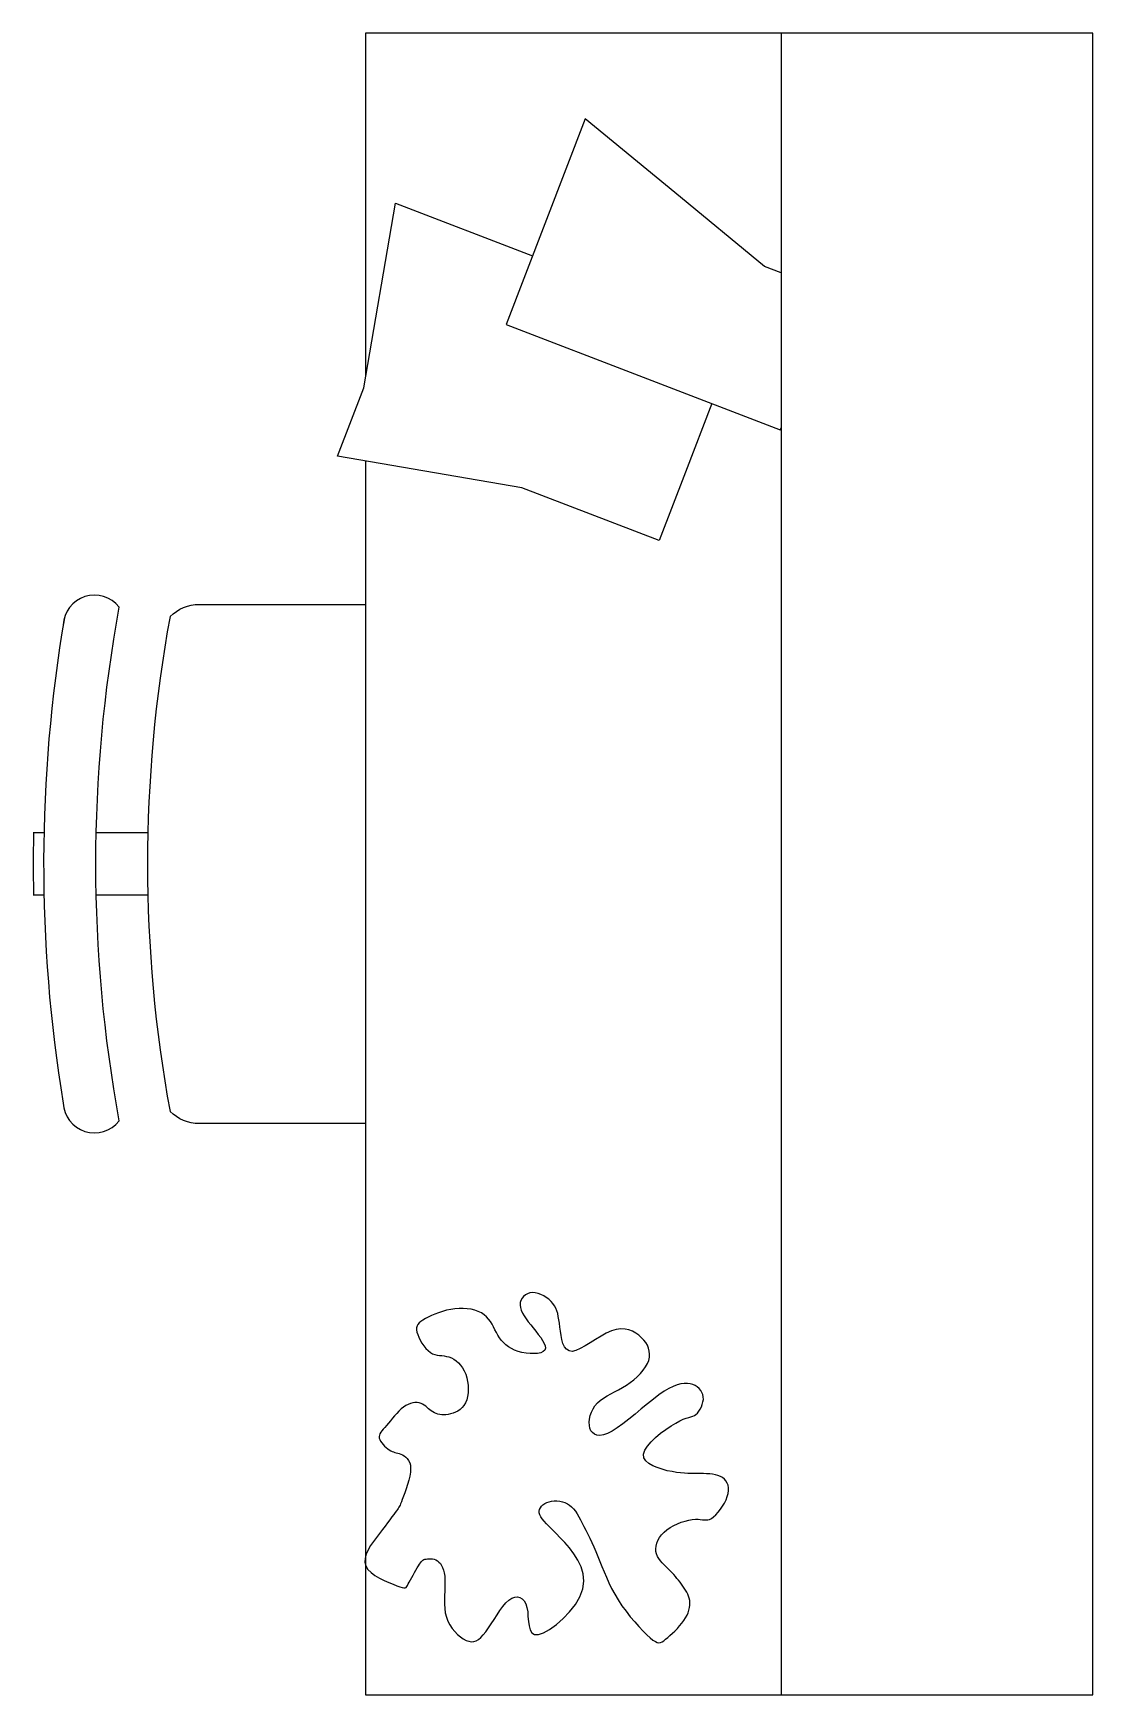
# Model space of a CAD drawing. Extents: x -0.32 to 0.7, y 0 to 1.6.
import ezdxf

# ---------------------------------------------------------------- set-up
doc = ezdxf.new("R2010")
doc.units = 0
doc.header["$LTSCALE"] = 0.5
doc.layers.get('0').update_dxf_attribs({"linetype": 'CONTINUOUS'})

msp = doc.modelspace()

# ---------------------------------------------------------------- linework, layer by layer
for points in [[(0.4, 1.6), (0.4, 0)], [(0.7, 0), (0.7, 1.6), (0, 1.6), (0, 1.2693)], [(0.4, 1.3692), (0.384, 1.3754), (0.2977, 1.4465), (0.2114, 1.5175), (0.1352, 1.3195), (0.2672, 1.2688), (0.3992, 1.218), (0.4, 1.22)], [(0.3332, 1.2434), (0.3079, 1.1774), (0.2825, 1.1114), (0.1505, 1.1622), (-0.0272, 1.1926), (-0.0018, 1.2586), (0.0286, 1.4363), (0.1606, 1.3855)], [(0, 1.188), (0, 0), (0.7, 0)], [(-0.31, 0.83), (-0.32, 0.83)], [(-0.21, 0.83), (-0.26, 0.83)], [(-0.31, 0.77), (-0.32, 0.77)], [(-0.21, 0.77), (-0.26, 0.77)]]:
    msp.add_lwpolyline(points)
for points in [[(-0.1883, 1.0383, -0.198912), (-0.16, 1.05), (0, 1.05)], [(0, 0.55), (-0.16, 0.55, -0.198912), (-0.1883, 0.5617)]]:
    msp.add_lwpolyline(points, format="xyb")
msp.add_lwpolyline([(0.1468, 0.3306), (0.1434, 0.3319), (0.1403, 0.3334), (0.1376, 0.3351), (0.1351, 0.337), (0.1328, 0.3391), (0.1308, 0.3413), (0.129, 0.3437), (0.1274, 0.3462), (0.1259, 0.3488), (0.1245, 0.3515), (0.1231, 0.3542), (0.1217, 0.3568), (0.1201, 0.3593), (0.1184, 0.3617), (0.1164, 0.3639), (0.1141, 0.3659), (0.1114, 0.3677), (0.1084, 0.3691), (0.1051, 0.3703), (0.1016, 0.3712), (0.0979, 0.3718), (0.094, 0.372), (0.09, 0.372), (0.086, 0.3717), (0.0819, 0.3711), (0.078, 0.3702), (0.0741, 0.3692), (0.0703, 0.3679), (0.0667, 0.3665), (0.0634, 0.3651), (0.0603, 0.3636), (0.0576, 0.3622), (0.0552, 0.3608), (0.0532, 0.3595), (0.0516, 0.3581), (0.0504, 0.3567), (0.0495, 0.3552), (0.049, 0.3535), (0.049, 0.3515), (0.0493, 0.3493), (0.0501, 0.3469), (0.0512, 0.3442), (0.0526, 0.3414), (0.0542, 0.3387), (0.0561, 0.336), (0.0581, 0.3335), (0.0602, 0.3314), (0.0624, 0.3297), (0.0645, 0.3284), (0.0667, 0.3276), (0.0689, 0.3271), (0.0711, 0.3268), (0.0733, 0.3266), (0.0756, 0.3263), (0.0779, 0.3259), (0.0802, 0.3253), (0.0825, 0.3244), (0.0848, 0.3231), (0.0871, 0.3215), (0.0893, 0.3195), (0.0914, 0.3173), (0.0933, 0.3147), (0.0949, 0.3119), (0.0963, 0.3087), (0.0974, 0.3053), (0.0982, 0.3018), (0.0986, 0.2981), (0.0988, 0.2944), (0.0986, 0.2908), (0.0981, 0.2873), (0.0973, 0.2841), (0.0961, 0.2812), (0.0946, 0.2787), (0.0929, 0.2765), (0.0909, 0.2747), (0.0888, 0.2732), (0.0865, 0.2721), (0.0842, 0.2711), (0.0818, 0.2705), (0.0795, 0.27), (0.0773, 0.2697), (0.0752, 0.2696), (0.0732, 0.2696), (0.0713, 0.2698), (0.0695, 0.2702), (0.0678, 0.2707), (0.0662, 0.2714), (0.0646, 0.2723), (0.0632, 0.2733), (0.0618, 0.2744), (0.0605, 0.2755), (0.0592, 0.2767), (0.0578, 0.2779), (0.0564, 0.2789), (0.0549, 0.2798), (0.0533, 0.2806), (0.0515, 0.2811), (0.0496, 0.2813), (0.0475, 0.2813), (0.0454, 0.281), (0.0432, 0.2805), (0.041, 0.2796), (0.0387, 0.2785), (0.0365, 0.277), (0.0343, 0.2752), (0.032, 0.2732), (0.0299, 0.271), (0.0278, 0.2686), (0.0257, 0.2662), (0.0238, 0.2638), (0.0219, 0.2615), (0.0201, 0.2594), (0.0185, 0.2575), (0.017, 0.2558), (0.0157, 0.2542), (0.0146, 0.2528), (0.0138, 0.2514), (0.0132, 0.25), (0.013, 0.2486), (0.0131, 0.2472), (0.0136, 0.2457), (0.0144, 0.2441), (0.0155, 0.2425), (0.0168, 0.2409), (0.0182, 0.2395), (0.0198, 0.2381), (0.0213, 0.2368), (0.0228, 0.2358), (0.0243, 0.235), (0.0256, 0.2343), (0.0269, 0.2338), (0.0282, 0.2334), (0.0295, 0.233), (0.0309, 0.2326), (0.0323, 0.2322), (0.0338, 0.2316), (0.0354, 0.2309), (0.037, 0.23), (0.0386, 0.2289), (0.0401, 0.2275), (0.0414, 0.2257), (0.0424, 0.2235), (0.0431, 0.221), (0.0433, 0.218), (0.0431, 0.2145), (0.0424, 0.2106), (0.0415, 0.2066), (0.0403, 0.2024), (0.039, 0.1984), (0.0376, 0.1945), (0.0364, 0.1911), (0.0352, 0.1881), (0.0344, 0.1858), (0.0336, 0.184), (0.0331, 0.1826), (0.0325, 0.1815), (0.032, 0.1805), (0.0314, 0.1795), (0.0306, 0.1785), (0.0297, 0.1771), (0.0284, 0.1755), (0.027, 0.1735), (0.0252, 0.1712), (0.0233, 0.1685), (0.0211, 0.1656), (0.0187, 0.1624), (0.0161, 0.159), (0.0133, 0.1554), (0.0104, 0.1516), (0.0075, 0.1476), (0.0047, 0.1436), (0.0023, 0.1395), (0.0005, 0.1355), (-0.0006, 0.1315), (-0.0008, 0.1277), (0.0001, 0.1241), (0.0021, 0.1207), (0.0052, 0.1176), (0.009, 0.1148), (0.0133, 0.1122), (0.0178, 0.11), (0.0223, 0.108), (0.0265, 0.1064), (0.0301, 0.105), (0.0329, 0.104), (0.0351, 0.1034), (0.0368, 0.103), (0.038, 0.1031), (0.0389, 0.1034), (0.0396, 0.1042), (0.0403, 0.1052), (0.041, 0.1067), (0.042, 0.1085), (0.0431, 0.1106), (0.0444, 0.1129), (0.0457, 0.1152), (0.047, 0.1176), (0.0484, 0.12), (0.0496, 0.1222), (0.0508, 0.1241), (0.0518, 0.1257), (0.0527, 0.1271), (0.0535, 0.1281), (0.0543, 0.129), (0.0552, 0.1296), (0.0561, 0.1301), (0.0571, 0.1305), (0.0582, 0.1307), (0.0596, 0.1309), (0.061, 0.131), (0.0626, 0.131), (0.0643, 0.1308), (0.066, 0.1305), (0.0676, 0.1299), (0.0692, 0.129), (0.0706, 0.1278), (0.072, 0.1263), (0.0731, 0.1245), (0.0741, 0.1224), (0.0749, 0.12), (0.0756, 0.1173), (0.0761, 0.1143), (0.0763, 0.111), (0.0764, 0.1075), (0.0764, 0.1038), (0.0762, 0.0998), (0.076, 0.0957), (0.0758, 0.0915), (0.0758, 0.0872), (0.0761, 0.083), (0.0767, 0.0788), (0.0777, 0.0748), (0.0792, 0.0709), (0.0811, 0.0673), (0.0833, 0.0639), (0.0858, 0.0608), (0.0885, 0.0581), (0.0912, 0.0557), (0.094, 0.0538), (0.0967, 0.0524), (0.0993, 0.0515), (0.1017, 0.0511), (0.1041, 0.0513), (0.1064, 0.052), (0.1087, 0.0533), (0.111, 0.0552), (0.1133, 0.0576), (0.1158, 0.0607), (0.1183, 0.0643), (0.1209, 0.0683), (0.1237, 0.0726), (0.1265, 0.0769), (0.1293, 0.0811), (0.1322, 0.085), (0.135, 0.0884), (0.1379, 0.0912), (0.1408, 0.0931), (0.1435, 0.0941), (0.1462, 0.0944), (0.1486, 0.0938), (0.1508, 0.0925), (0.1527, 0.0905), (0.1542, 0.0876), (0.1553, 0.0841), (0.156, 0.0799), (0.1563, 0.0754), (0.1567, 0.0707), (0.1573, 0.0664), (0.1583, 0.0626), (0.16, 0.0597), (0.1626, 0.0581), (0.1663, 0.058), (0.1712, 0.0597), (0.1771, 0.0629), (0.1836, 0.0676), (0.1901, 0.0733), (0.1963, 0.0798), (0.2019, 0.087), (0.2063, 0.0944), (0.2091, 0.1019), (0.2101, 0.1093), (0.2095, 0.1164), (0.2075, 0.1232), (0.2044, 0.1297), (0.2005, 0.1358), (0.1962, 0.1414), (0.1917, 0.1466), (0.1874, 0.1512), (0.1834, 0.1553), (0.1799, 0.1589), (0.1767, 0.162), (0.1741, 0.1647), (0.1718, 0.1671), (0.17, 0.1693), (0.1686, 0.1713), (0.1677, 0.1732), (0.1672, 0.1751), (0.1672, 0.1768), (0.1675, 0.1785), (0.1682, 0.1801), (0.1693, 0.1816), (0.1707, 0.1829), (0.1724, 0.1841), (0.1743, 0.185), (0.1766, 0.1858), (0.179, 0.1863), (0.1815, 0.1866), (0.1841, 0.1866), (0.1868, 0.1864), (0.1894, 0.1859), (0.1919, 0.1851), (0.1942, 0.184), (0.1964, 0.1826), (0.1983, 0.1809), (0.2002, 0.1789), (0.2019, 0.1767), (0.2036, 0.1742), (0.2052, 0.1715), (0.2068, 0.1685), (0.2085, 0.1653), (0.2102, 0.162), (0.2121, 0.1584), (0.2139, 0.1547), (0.2158, 0.1508), (0.2178, 0.1466), (0.2197, 0.1423), (0.2217, 0.1379), (0.2236, 0.1332), (0.2255, 0.1284), (0.2275, 0.1234), (0.2296, 0.1183), (0.2318, 0.1131), (0.2342, 0.1077), (0.2368, 0.1023), (0.2398, 0.0969), (0.2431, 0.0914), (0.2467, 0.0858), (0.2507, 0.0804), (0.2548, 0.0752), (0.259, 0.0702), (0.2631, 0.0656), (0.2671, 0.0614), (0.2707, 0.0578), (0.2739, 0.0549), (0.2766, 0.0527), (0.2789, 0.0512), (0.2808, 0.0503), (0.2824, 0.05), (0.284, 0.0503), (0.2855, 0.051), (0.2871, 0.052), (0.2888, 0.0534), (0.2908, 0.0551), (0.293, 0.057), (0.2953, 0.0592), (0.2977, 0.0614), (0.3001, 0.0638), (0.3023, 0.0663), (0.3045, 0.0689), (0.3064, 0.0715), (0.308, 0.074), (0.3094, 0.0765), (0.3105, 0.079), (0.3113, 0.0815), (0.3118, 0.0839), (0.3121, 0.0862), (0.3122, 0.0885), (0.312, 0.0907), (0.3116, 0.0929), (0.3109, 0.0949), (0.3101, 0.097), (0.3091, 0.0989), (0.308, 0.1008), (0.3068, 0.1027), (0.3055, 0.1046), (0.3041, 0.1065), (0.3027, 0.1084), (0.3012, 0.1102), (0.2997, 0.1121), (0.2982, 0.1139), (0.2966, 0.1158), (0.2949, 0.1177), (0.2931, 0.1195), (0.2913, 0.1214), (0.2894, 0.1233), (0.2875, 0.1252), (0.2856, 0.1271), (0.2839, 0.1291), (0.2824, 0.1311), (0.2811, 0.1333), (0.2801, 0.1356), (0.2795, 0.138), (0.2793, 0.1405), (0.2796, 0.1432), (0.2803, 0.1459), (0.2814, 0.1487), (0.283, 0.1514), (0.2849, 0.154), (0.2873, 0.1566), (0.29, 0.1589), (0.2932, 0.1611), (0.2966, 0.163), (0.3002, 0.1647), (0.3039, 0.1661), (0.3075, 0.1673), (0.3111, 0.1681), (0.3144, 0.1688), (0.3174, 0.1691), (0.32, 0.1691), (0.3222, 0.1689), (0.3242, 0.1686), (0.326, 0.1684), (0.3277, 0.1683), (0.3293, 0.1684), (0.331, 0.1689), (0.3329, 0.1699), (0.3349, 0.1714), (0.3371, 0.1734), (0.3393, 0.1758), (0.3415, 0.1786), (0.3435, 0.1815), (0.3454, 0.1846), (0.347, 0.1877), (0.3482, 0.1908), (0.349, 0.1938), (0.3494, 0.1966), (0.3493, 0.1992), (0.3489, 0.2017), (0.3481, 0.2039), (0.3469, 0.2059), (0.3454, 0.2076), (0.3437, 0.2091), (0.3416, 0.2102), (0.3392, 0.2112), (0.3367, 0.2119), (0.334, 0.2123), (0.3312, 0.2127), (0.3283, 0.2129), (0.3253, 0.213), (0.3223, 0.213), (0.3194, 0.213), (0.3164, 0.213), (0.3134, 0.213), (0.3102, 0.2131), (0.3069, 0.2133), (0.3032, 0.2136), (0.2993, 0.2141), (0.295, 0.2149), (0.2903, 0.2158), (0.2855, 0.2171), (0.2808, 0.2187), (0.2764, 0.2205), (0.2726, 0.2227), (0.2697, 0.2253), (0.2679, 0.2283), (0.2675, 0.2316), (0.2687, 0.2354), (0.2712, 0.2395), (0.2748, 0.2436), (0.2791, 0.2478), (0.284, 0.2519), (0.289, 0.2556), (0.294, 0.2589), (0.2985, 0.2617), (0.3025, 0.2638), (0.3058, 0.2653), (0.3087, 0.2663), (0.3111, 0.2671), (0.3131, 0.2677), (0.3149, 0.2683), (0.3165, 0.269), (0.318, 0.27), (0.3194, 0.2713), (0.3208, 0.273), (0.3221, 0.275), (0.3232, 0.2772), (0.3241, 0.2795), (0.3247, 0.282), (0.3251, 0.2844), (0.325, 0.2868), (0.3246, 0.289), (0.3238, 0.2912), (0.3226, 0.2931), (0.3211, 0.2949), (0.3193, 0.2964), (0.3173, 0.2977), (0.3149, 0.2987), (0.3124, 0.2994), (0.3097, 0.2998), (0.3067, 0.2998), (0.3035, 0.2993), (0.3, 0.2984), (0.2961, 0.2969), (0.2919, 0.2949), (0.2874, 0.2922), (0.2824, 0.2888), (0.277, 0.2848), (0.2713, 0.2802), (0.2653, 0.2753), (0.2594, 0.2703), (0.2534, 0.2655), (0.2477, 0.261), (0.2423, 0.257), (0.2373, 0.2538), (0.2328, 0.2516), (0.2289, 0.2503), (0.2255, 0.2497), (0.2226, 0.25), (0.2203, 0.2509), (0.2184, 0.2524), (0.2169, 0.2543), (0.2159, 0.2567), (0.2154, 0.2594), (0.2152, 0.2624), (0.2155, 0.2655), (0.2162, 0.2688), (0.2174, 0.272), (0.2189, 0.2752), (0.2208, 0.2782), (0.2232, 0.281), (0.2259, 0.2835), (0.229, 0.2857), (0.2324, 0.2878), (0.236, 0.2898), (0.2397, 0.2918), (0.2435, 0.2938), (0.2474, 0.2959), (0.2511, 0.2982), (0.2548, 0.3007), (0.2583, 0.3034), (0.2615, 0.3063), (0.2645, 0.3094), (0.2671, 0.3125), (0.2694, 0.3157), (0.2712, 0.3189), (0.2725, 0.322), (0.2732, 0.3251), (0.2734, 0.3281), (0.2731, 0.3309), (0.2724, 0.3338), (0.2712, 0.3365), (0.2696, 0.3391), (0.2677, 0.3416), (0.2654, 0.344), (0.2629, 0.3462), (0.26, 0.3483), (0.2569, 0.35), (0.2534, 0.3513), (0.2497, 0.3521), (0.2457, 0.3523), (0.2413, 0.3517), (0.2366, 0.3504), (0.2317, 0.3482), (0.2266, 0.3454), (0.2214, 0.3422), (0.2162, 0.3389), (0.2113, 0.3359), (0.2066, 0.3333), (0.2024, 0.3315), (0.1988, 0.3307), (0.1958, 0.3312), (0.1933, 0.3328), (0.1915, 0.3352), (0.19, 0.3384), (0.1889, 0.3421), (0.1881, 0.3461), (0.1875, 0.3502), (0.187, 0.3541), (0.1865, 0.3578), (0.1861, 0.3611), (0.1855, 0.3642), (0.1849, 0.367), (0.1841, 0.3697), (0.1831, 0.3722), (0.1819, 0.3745), (0.1803, 0.3767), (0.1785, 0.3788), (0.1763, 0.3808), (0.1739, 0.3827), (0.1714, 0.3842), (0.1687, 0.3855), (0.166, 0.3865), (0.1633, 0.3871), (0.1607, 0.3873), (0.1582, 0.387), (0.1559, 0.3862), (0.1538, 0.3851), (0.152, 0.3836), (0.1506, 0.3818), (0.1495, 0.3798), (0.1489, 0.3776), (0.1487, 0.3753), (0.149, 0.3728), (0.1498, 0.3702), (0.151, 0.3676), (0.1526, 0.3649), (0.1545, 0.3621), (0.1566, 0.3592), (0.1589, 0.3562), (0.1613, 0.3532), (0.1638, 0.3501), (0.1662, 0.347), (0.1685, 0.344), (0.1704, 0.3411), (0.1719, 0.3384), (0.1729, 0.3359), (0.1731, 0.3337), (0.1725, 0.3318), (0.1709, 0.3304), (0.1686, 0.3294), (0.1656, 0.3287), (0.1621, 0.3285), (0.1583, 0.3285), (0.1544, 0.3289), (0.1505, 0.3296)], close=True)
for centre, radius, start, end in [((-0.2611, 1.0288), 0.0301, 38.1034, 177.2543), ((1.1082, 0.8), 1.3682, 169.5856, 190.4144), ((1.1082, 0.8), 1.4182, 170.3733, 189.3414), ((1.1082, 0.8), 1.3182, 169.5856, 190.4144), ((1.1082, 0.8), 1.4282, 178.7964, 181.2036), ((-0.2611, 0.5712), 0.0301, 182.7457, 321.8966)]:
    msp.add_arc(centre, radius, start, end)

doc.saveas('drawing.dxf')
